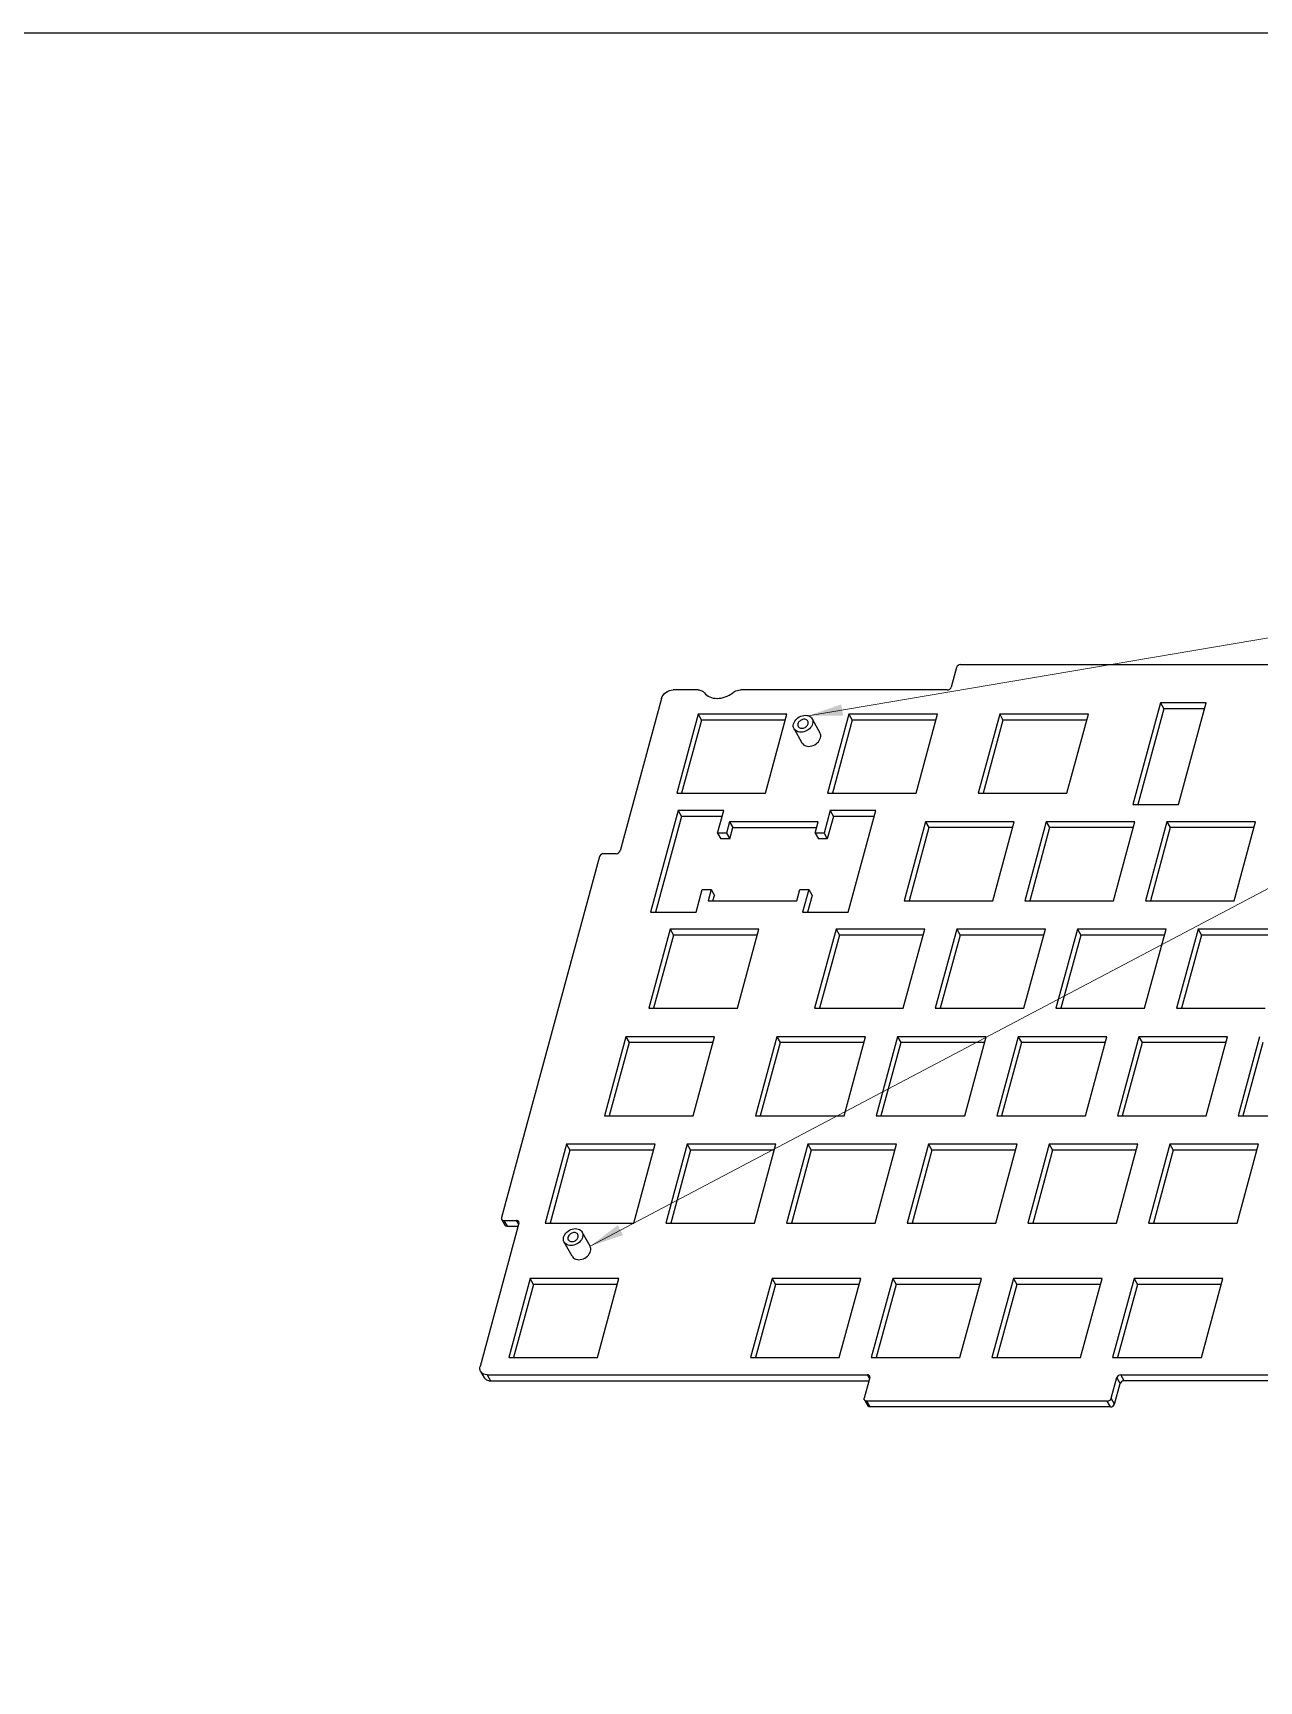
# Model space of a CAD drawing. Header units: millimetres. Extents: x 2158 to 4802, y -120 to 609.
# Drawn here: x 2822 to 3000.3, y 369.4 to 609 of the extents above; entities that cross this region are included whole.
import ezdxf

# ---------------------------------------------------------------- set-up
doc = ezdxf.new("R2010")
doc.units = ezdxf.units.MM
doc.header["$LTSCALE"] = 30.734
doc.layers.get('0').update_dxf_attribs({"linetype": 'CONTINUOUS'})
doc.layers.add('dim', color=82, linetype='CONTINUOUS', lineweight=9)
doc.styles.get("Standard").update_dxf_attribs({"font": 'txt', "width": 0.85})
doc.dimstyles.new('YanXiu', dxfattribs={"dimscale": 2.5, "dimtxt": 3, "dimasz": 2, "dimexe": 0.66, "dimexo": 0.66, "dimgap": 0.66, "dimtad": 0, "dimdsep": 46, "dimtxsty": 'STANDARD', "dimcen": 0, "dimclrd": 3, "dimclre": 6, "dimclrt": 3, "dimazin": 2, "dimtm": 1e-09, "dimtfac": 1, "dimtofl": 0, "dimtmove": 0, "dimatfit": 3, "dimfxl": 1, "dimlwd": 5, "dimlwe": 5, "dimarcsym": 0})

msp = doc.modelspace()

# ---------------------------------------------------------------- linework, layer by layer
at = {"linetype": 'Continuous'}
for p, q in [((2956.33958, 516.80882), (2955.55998, 513.9379)), ((2956.91148, 517.21895), (3025.31408, 517.21895)), ((2918.74067, 513.52777), (2915.1376, 513.52777)), ((2954.98808, 513.52777), (2924.9191, 513.52777)), ((2913.42189, 512.29738), (2907.40298, 490.13232)), ((2985.98341, 511.63432), (2981.97405, 496.86959)), ((2986.46255, 510.77633), (2982.68617, 496.86959)), ((2985.98341, 511.63432), (2986.46255, 510.77633)), ((2992.61505, 511.63432), (2985.98341, 511.63432)), ((2992.38206, 510.77633), (2986.46255, 510.77633)), ((2988.60569, 496.86959), (2992.61505, 511.63432)), ((2918.761, 509.99379), (2915.64261, 498.51011)), ((2919.24014, 509.13581), (2916.35473, 498.51011)), ((2918.761, 509.99379), (2919.24014, 509.13581)), ((2931.65586, 509.99379), (2918.761, 509.99379)), ((2931.42287, 509.13581), (2919.24014, 509.13581)), ((2928.53747, 498.51011), (2931.65586, 509.99379)), ((2935.32144, 509.34617), (2936.47137, 507.28702)), ((2940.68225, 509.99379), (2937.56386, 498.51011)), ((2941.16139, 509.13581), (2938.27599, 498.51011)), ((2940.68225, 509.99379), (2941.16139, 509.13581)), ((2953.57711, 509.99379), (2940.68225, 509.99379)), ((2953.34412, 509.13581), (2941.16139, 509.13581)), ((2950.45872, 498.51011), (2953.57711, 509.99379)), ((2962.60351, 509.99379), (2959.48511, 498.51011)), ((2963.08264, 509.13581), (2960.19724, 498.51011)), ((2962.60351, 509.99379), (2963.08264, 509.13581)), ((2975.49836, 509.99379), (2962.60351, 509.99379)), ((2975.26538, 509.13581), (2963.08264, 509.13581)), ((2972.37997, 498.51011), (2975.49836, 509.99379)), ((2932.70219, 507.88345), (2933.85212, 505.8243)), ((2915.64261, 498.51011), (2928.53747, 498.51011)), ((2937.56386, 498.51011), (2950.45872, 498.51011)), ((2959.48511, 498.51011), (2972.37997, 498.51011)), ((2915.84747, 496.00831), (2911.83811, 481.24358)), ((2915.84747, 496.00831), (2916.3266, 495.15033)), ((2922.47911, 496.00831), (2915.84747, 496.00831)), ((2921.58814, 492.72726), (2922.47911, 496.00831)), ((2937.95293, 496.00831), (2937.06196, 492.72726)), ((2937.95293, 496.00831), (2938.43207, 495.15033)), ((2944.58457, 496.00831), (2937.95293, 496.00831)), ((2940.57521, 481.24358), (2944.58457, 496.00831)), ((2981.97405, 496.86959), (2988.60569, 496.86959)), ((2916.3266, 495.15033), (2912.55023, 481.24358)), ((2922.24612, 495.15033), (2916.3266, 495.15033)), ((2923.32311, 494.36779), (2922.87762, 492.72726)), ((2923.32311, 494.36779), (2923.80224, 493.50981)), ((2936.21796, 494.36779), (2923.32311, 494.36779)), ((2935.77248, 492.72726), (2936.21796, 494.36779)), ((2938.43207, 495.15033), (2937.5411, 491.86928)), ((2944.35158, 495.15033), (2938.43207, 495.15033)), ((2951.82994, 494.36779), (2948.71155, 482.88411)), ((2951.82994, 494.36779), (2952.30908, 493.50981)), ((2964.7248, 494.36779), (2951.82994, 494.36779)), ((2961.60641, 482.88411), (2964.7248, 494.36779)), ((2969.37616, 494.36779), (2966.25776, 482.88411)), ((2969.37616, 494.36779), (2969.85529, 493.50981)), ((2982.27101, 494.36779), (2969.37616, 494.36779)), ((2979.15262, 482.88411), (2982.27101, 494.36779)), ((2986.92237, 494.36779), (2983.80398, 482.88411)), ((2986.92237, 494.36779), (2987.40151, 493.50981)), ((2999.81722, 494.36779), (2986.92237, 494.36779)), ((2996.69883, 482.88411), (2999.81722, 494.36779)), ((2921.58814, 492.72726), (2922.06727, 491.86928)), ((2922.87762, 492.72726), (2921.58814, 492.72726)), ((2923.35676, 491.86928), (2922.06727, 491.86928)), ((2922.87762, 492.72726), (2923.35676, 491.86928)), ((2923.35676, 491.86928), (2923.80224, 493.50981)), ((2923.80224, 493.50981), (2935.98498, 493.50981)), ((2935.77248, 492.72726), (2936.25161, 491.86928)), ((2937.06196, 492.72726), (2935.77248, 492.72726)), ((2937.5411, 491.86928), (2936.25161, 491.86928)), ((2937.06196, 492.72726), (2937.5411, 491.86928)), ((2952.30908, 493.50981), (2949.42367, 482.88411)), ((2964.49181, 493.50981), (2952.30908, 493.50981)), ((2969.85529, 493.50981), (2966.96989, 482.88411)), ((2982.03803, 493.50981), (2969.85529, 493.50981)), ((2987.40151, 493.50981), (2984.5161, 482.88411)), ((2999.58424, 493.50981), (2987.40151, 493.50981)), ((2904.41705, 489.31206), (2890.16155, 436.81525)), ((2906.83107, 489.72219), (2904.98895, 489.72219)), ((2918.46974, 481.24358), (2919.36071, 484.52463)), ((2919.36071, 484.52463), (2920.6502, 484.52463)), ((2920.6502, 484.52463), (2920.20471, 482.88411)), ((2920.6502, 484.52463), (2921.12934, 483.66665)), ((2933.09957, 482.88411), (2933.54505, 484.52463)), ((2933.54505, 484.52463), (2934.83454, 484.52463)), ((2934.83454, 484.52463), (2933.94357, 481.24358)), ((2934.83454, 484.52463), (2935.31368, 483.66665)), ((2920.20471, 482.88411), (2933.09957, 482.88411)), ((2920.91684, 482.88411), (2921.12934, 483.66665)), ((2935.31368, 483.66665), (2934.65569, 481.24358)), ((2948.71155, 482.88411), (2961.60641, 482.88411)), ((2966.25776, 482.88411), (2979.15262, 482.88411)), ((2983.80398, 482.88411), (2996.69883, 482.88411)), ((2911.83811, 481.24358), (2918.46974, 481.24358)), ((2933.94357, 481.24358), (2940.57521, 481.24358)), ((2914.68641, 478.74178), (2911.56801, 467.25811)), ((2915.16554, 477.8838), (2912.28014, 467.25811)), ((2914.68641, 478.74178), (2915.16554, 477.8838)), ((2927.58126, 478.74178), (2914.68641, 478.74178)), ((2927.34827, 477.8838), (2915.16554, 477.8838)), ((2924.46287, 467.25811), (2927.58126, 478.74178)), ((2938.80899, 478.74178), (2935.6906, 467.25811)), ((2939.28813, 477.8838), (2936.40272, 467.25811)), ((2938.80899, 478.74178), (2939.28813, 477.8838)), ((2951.70385, 478.74178), (2938.80899, 478.74178)), ((2951.47086, 477.8838), (2939.28813, 477.8838)), ((2948.58545, 467.25811), (2951.70385, 478.74178)), ((2956.3552, 478.74178), (2953.23681, 467.25811)), ((2956.83434, 477.8838), (2953.94894, 467.25811)), ((2956.3552, 478.74178), (2956.83434, 477.8838)), ((2969.25006, 478.74178), (2956.3552, 478.74178)), ((2969.01707, 477.8838), (2956.83434, 477.8838)), ((2966.13167, 467.25811), (2969.25006, 478.74178)), ((2973.90142, 478.74178), (2970.78302, 467.25811)), ((2974.38055, 477.8838), (2971.49515, 467.25811)), ((2973.90142, 478.74178), (2974.38055, 477.8838)), ((2986.79627, 478.74178), (2973.90142, 478.74178)), ((2986.56329, 477.8838), (2974.38055, 477.8838)), ((2983.67788, 467.25811), (2986.79627, 478.74178)), ((2991.44763, 478.74178), (2988.32924, 467.25811)), ((2991.92677, 477.8838), (2989.04136, 467.25811)), ((2991.44763, 478.74178), (2991.92677, 477.8838)), ((3004.34248, 478.74178), (2991.44763, 478.74178)), ((3004.1095, 477.8838), (2991.92677, 477.8838)), ((2911.56801, 467.25811), (2924.46287, 467.25811)), ((2935.6906, 467.25811), (2948.58545, 467.25811)), ((2953.23681, 467.25811), (2966.13167, 467.25811)), ((2970.78302, 467.25811), (2983.67788, 467.25811)), ((2988.32924, 467.25811), (3001.22409, 467.25811)), ((2908.24183, 463.11578), (2905.12344, 451.6321)), ((2908.24183, 463.11578), (2908.72097, 462.2578)), ((2921.13668, 463.11578), (2908.24183, 463.11578)), ((2918.01829, 451.6321), (2921.13668, 463.11578)), ((2930.19071, 463.11578), (2927.07232, 451.6321)), ((2930.19071, 463.11578), (2930.66985, 462.2578)), ((2943.08557, 463.11578), (2930.19071, 463.11578)), ((2939.96718, 451.6321), (2943.08557, 463.11578)), ((2947.73693, 463.11578), (2944.61853, 451.6321)), ((2947.73693, 463.11578), (2948.21606, 462.2578)), ((2960.63178, 463.11578), (2947.73693, 463.11578)), ((2957.51339, 451.6321), (2960.63178, 463.11578)), ((2965.28314, 463.11578), (2962.16475, 451.6321)), ((2965.28314, 463.11578), (2965.76227, 462.2578)), ((2978.17799, 463.11578), (2965.28314, 463.11578)), ((2975.0596, 451.6321), (2978.17799, 463.11578)), ((2982.82935, 463.11578), (2979.71096, 451.6321)), ((2982.82935, 463.11578), (2983.30849, 462.2578)), ((2995.7242, 463.11578), (2982.82935, 463.11578)), ((2992.60581, 451.6321), (2995.7242, 463.11578)), ((3000.37556, 463.11578), (2997.25717, 451.6321)), ((2908.72097, 462.2578), (2905.83556, 451.6321)), ((2920.9037, 462.2578), (2908.72097, 462.2578)), ((2930.66985, 462.2578), (2927.78444, 451.6321)), ((2942.85258, 462.2578), (2930.66985, 462.2578)), ((2948.21606, 462.2578), (2945.33066, 451.6321)), ((2960.39879, 462.2578), (2948.21606, 462.2578)), ((2965.76227, 462.2578), (2962.87687, 451.6321)), ((2977.94501, 462.2578), (2965.76227, 462.2578)), ((2983.30849, 462.2578), (2980.42308, 451.6321)), ((2995.49122, 462.2578), (2983.30849, 462.2578)), ((3000.8547, 462.2578), (2997.96929, 451.6321)), ((2905.12344, 451.6321), (2918.01829, 451.6321)), ((2927.07232, 451.6321), (2939.96718, 451.6321)), ((2944.61853, 451.6321), (2957.51339, 451.6321)), ((2962.16475, 451.6321), (2975.0596, 451.6321)), ((2979.71096, 451.6321), (2992.60581, 451.6321)), ((2997.25717, 451.6321), (3010.15202, 451.6321)), ((2899.62355, 447.48978), (2896.50516, 436.0061)), ((2900.10269, 446.6318), (2897.21728, 436.0061)), ((2899.62355, 447.48978), (2900.10269, 446.6318)), ((2912.5184, 447.48978), (2899.62355, 447.48978)), ((2912.28542, 446.6318), (2900.10269, 446.6318)), ((2909.40001, 436.0061), (2912.5184, 447.48978)), ((2917.16976, 447.48978), (2914.05137, 436.0061)), ((2917.6489, 446.6318), (2914.76349, 436.0061)), ((2917.16976, 447.48978), (2917.6489, 446.6318)), ((2930.06462, 447.48978), (2917.16976, 447.48978)), ((2929.83163, 446.6318), (2917.6489, 446.6318)), ((2926.94622, 436.0061), (2930.06462, 447.48978)), ((2934.71597, 447.48978), (2931.59758, 436.0061)), ((2935.19511, 446.6318), (2932.3097, 436.0061)), ((2934.71597, 447.48978), (2935.19511, 446.6318)), ((2947.61083, 447.48978), (2934.71597, 447.48978)), ((2947.37784, 446.6318), (2935.19511, 446.6318)), ((2944.49244, 436.0061), (2947.61083, 447.48978)), ((2952.26219, 447.48978), (2949.14379, 436.0061)), ((2952.74132, 446.6318), (2949.85592, 436.0061)), ((2952.26219, 447.48978), (2952.74132, 446.6318)), ((2965.15704, 447.48978), (2952.26219, 447.48978)), ((2964.92406, 446.6318), (2952.74132, 446.6318)), ((2962.03865, 436.0061), (2965.15704, 447.48978)), ((2969.8084, 447.48978), (2966.69001, 436.0061)), ((2970.28754, 446.6318), (2967.40213, 436.0061)), ((2969.8084, 447.48978), (2970.28754, 446.6318)), ((2982.70325, 447.48978), (2969.8084, 447.48978)), ((2982.47027, 446.6318), (2970.28754, 446.6318)), ((2979.58486, 436.0061), (2982.70325, 447.48978)), ((2987.35461, 447.48978), (2984.23622, 436.0061)), ((2987.83375, 446.6318), (2984.94834, 436.0061)), ((2987.35461, 447.48978), (2987.83375, 446.6318)), ((3000.24946, 447.48978), (2987.35461, 447.48978)), ((3000.01648, 446.6318), (2987.83375, 446.6318)), ((2997.13107, 436.0061), (3000.24946, 447.48978)), ((2890.18554, 436.57146), (2890.66467, 435.71348)), ((2890.51071, 436.40512), (2890.98984, 435.54714)), ((2890.51071, 436.40512), (2892.35283, 436.40512)), ((2892.66269, 435.85026), (2892.35283, 436.40512)), ((2892.70199, 435.99498), (2887.05209, 415.18888)), ((2890.98984, 435.54714), (2892.58037, 435.54714)), ((2896.50516, 436.0061), (2909.40001, 436.0061)), ((2903.03779, 432.6553), (2901.88786, 434.71445)), ((2914.05137, 436.0061), (2926.94622, 436.0061)), ((2931.59758, 436.0061), (2944.49244, 436.0061)), ((2949.14379, 436.0061), (2962.03865, 436.0061)), ((2966.69001, 436.0061), (2979.58486, 436.0061)), ((2984.23622, 436.0061), (2997.13107, 436.0061)), ((2900.41854, 431.19258), (2899.26861, 433.25173)), ((2894.32726, 427.96888), (2891.20887, 416.4852)), ((2894.80639, 427.1109), (2891.92099, 416.4852)), ((2894.80639, 427.1109), (2894.32726, 427.96888)), ((2907.22211, 427.96888), (2894.32726, 427.96888)), ((2906.98913, 427.1109), (2894.80639, 427.1109)), ((2904.10372, 416.4852), (2907.22211, 427.96888)), ((2929.50718, 427.96888), (2926.38879, 416.4852)), ((2929.98632, 427.1109), (2927.10091, 416.4852)), ((2929.50718, 427.96888), (2929.98632, 427.1109)), ((2942.40204, 427.96888), (2929.50718, 427.96888)), ((2942.16905, 427.1109), (2929.98632, 427.1109)), ((2939.28364, 416.4852), (2942.40204, 427.96888)), ((2947.05339, 427.96888), (2943.935, 416.4852)), ((2947.53253, 427.1109), (2944.64712, 416.4852)), ((2947.05339, 427.96888), (2947.53253, 427.1109)), ((2959.94825, 427.96888), (2947.05339, 427.96888)), ((2959.71526, 427.1109), (2947.53253, 427.1109)), ((2956.82986, 416.4852), (2959.94825, 427.96888)), ((2964.59961, 427.96888), (2961.48121, 416.4852)), ((2965.07874, 427.1109), (2962.19334, 416.4852)), ((2964.59961, 427.96888), (2965.07874, 427.1109)), ((2977.49446, 427.96888), (2964.59961, 427.96888)), ((2977.26147, 427.1109), (2965.07874, 427.1109)), ((2974.37607, 416.4852), (2977.49446, 427.96888)), ((2982.14582, 427.96888), (2979.02743, 416.4852)), ((2982.62496, 427.1109), (2979.73955, 416.4852)), ((2982.14582, 427.96888), (2982.62496, 427.1109)), ((2995.04067, 427.96888), (2982.14582, 427.96888)), ((2994.80769, 427.1109), (2982.62496, 427.1109)), ((2991.92228, 416.4852), (2995.04067, 427.96888)), ((2891.20887, 416.4852), (2904.10372, 416.4852)), ((2926.38879, 416.4852), (2939.28364, 416.4852)), ((2943.935, 416.4852), (2956.82986, 416.4852)), ((2961.48121, 416.4852), (2974.37607, 416.4852)), ((2979.02743, 416.4852), (2991.92228, 416.4852)), ((2887.12406, 414.45752), (2887.6032, 413.59954)), ((2888.09957, 413.95848), (2888.57871, 413.1005)), ((2888.09957, 413.95848), (2943.36861, 413.95848)), ((2888.57871, 413.1005), (2943.59616, 413.1005)), ((2943.71777, 413.54835), (2942.90326, 410.54888)), ((2943.67847, 413.40363), (2943.36861, 413.95848)), ((2978.82464, 410.54888), (2979.63915, 413.54835)), ((2979.30378, 409.6909), (2980.11829, 412.69037)), ((2980.11829, 412.69037), (2979.63915, 413.54835)), ((2980.69019, 413.1005), (2980.21105, 413.95848)), ((2980.21105, 413.95848), (3055.05908, 413.95848)), ((3055.28662, 413.1005), (2980.69019, 413.1005)), ((2942.92725, 410.30509), (2943.40639, 409.44711)), ((2943.25242, 410.13875), (2943.73156, 409.28077)), ((2978.25274, 410.13875), (2943.25242, 410.13875)), ((2978.73188, 409.28077), (2978.25274, 410.13875)), ((2979.30378, 409.6909), (2978.82464, 410.54888)), ((2978.73188, 409.28077), (2943.73156, 409.28077))]:
    msp.add_line(p, q, dxfattribs=at)
msp.add_lwpolyline([(2158.44946, 609.0399), (3480.31401, 609.0399), (3480.31401, -120.35237), (2158.44946, -120.35237)], close=True)
for centre, start, end in [((2892.43105, 436.10103), 20.4936817, 28.9723777), ((2943.44683, 413.6544), 20.4936817, 28.9723777), ((2943.1742, 410.44283), 200.4936817, 208.9723777)]:
    msp.add_arc(centre, 0.28282, start, end, dxfattribs=at)
for points, knots in [([(2956.91148, 517.21895), (2956.78552, 517.21895), (2956.53799, 517.13298), (2956.37105, 516.92469), (2956.33958, 516.80882)], [0, 0, 0, 0, 0.3778934714, 0.7380960023, 0.7380960023, 0.7380960023, 0.7380960023]), ([(2913.42189, 512.29738), (2913.51629, 512.64499), (2914.01732, 513.26961), (2914.75974, 513.52777), (2915.1376, 513.52777)], [0, 0, 0, 0, 1.080597706, 2.21418798, 2.21418798, 2.21418798, 2.21418798]), ([(2918.74067, 513.52777), (2918.92602, 513.52777), (2919.2843, 513.46487), (2919.57626, 513.23818), (2919.67452, 513.1041)], [0, 0, 0, 0, 0.556041593, 1.05472508, 1.05472508, 1.05472508, 1.05472508]), ([(2919.67452, 513.1041), (2919.86622, 512.84253), (2920.44789, 512.41004), (2921.5487, 512.22942), (2922.72455, 512.45806), (2923.45112, 512.8615), (2923.778, 513.11768)], [0, 0, 0, 0, 0.972904747, 2.059948175, 3.259488946, 4.505410742, 4.505410742, 4.505410742, 4.505410742]), ([(2923.778, 513.11768), (2923.86008, 513.182), (2924.19932, 513.40656), (2924.61217, 513.52777), (2924.91463, 513.52777)], [0, 0, 0, 0, 0.312837196, 1.220218508, 1.220218508, 1.220218508, 1.220218508]), ([(2954.98808, 513.52777), (2955.11404, 513.52777), (2955.36157, 513.61374), (2955.52852, 513.82203), (2955.55998, 513.9379)], [0, 0, 0, 0, 0.3778847342, 0.7380970455, 0.7380970455, 0.7380970455, 0.7380970455]), ([(2932.70269, 507.88263), (2932.64355, 507.98826), (2932.56888, 508.23562), (2932.59643, 508.49037), (2932.63022, 508.61481)], [0, 0, 0, 0, 0.3631835912, 0.7500359691, 0.7500359691, 0.7500359691, 0.7500359691]), ([(2932.63022, 508.61481), (2932.70484, 508.88959), (2933.05973, 509.40767), (2933.73293, 509.77638), (2934.32683, 509.86495), (2934.74314, 509.81189), (2935.09496, 509.64055), (2935.2629, 509.45066), (2935.32094, 509.34699)], [0, 0, 0, 0, 0.854197218, 1.777824058, 2.22404535, 2.638243152, 3.017814056, 3.374253802, 3.374253802, 3.374253802, 3.374253802]), ([(2935.39341, 508.61481), (2935.31879, 508.34003), (2934.9639, 507.82196), (2934.2907, 507.45324), (2933.6968, 507.36467), (2933.2805, 507.41773), (2932.92867, 507.58907), (2932.76073, 507.77896), (2932.70269, 507.88263)], [0, 0, 0, 0, 0.854197218, 1.777824058, 2.22404535, 2.638243153, 3.017814056, 3.374253802, 3.374253802, 3.374253802, 3.374253802]), ([(2933.27497, 508.61481), (2933.26578, 508.58096), (2933.24126, 508.45079), (2933.26585, 508.30974), (2933.31338, 508.22473)], [0, 0, 0, 0, 0.1052228131, 0.3974047851, 0.3974047851, 0.3974047851, 0.3974047851]), ([(2934.71025, 509.00489), (2934.64758, 509.11698), (2934.39191, 509.29624), (2933.9267, 509.26844), (2933.50485, 509.03839), (2933.31479, 508.76147), (2933.27497, 508.61481)], [0, 0, 0, 0, 0.385266757, 0.839725798, 1.332425342, 1.788324887, 1.788324887, 1.788324887, 1.788324887]), ([(2933.31338, 508.22473), (2933.37605, 508.11264), (2933.63172, 507.93338), (2934.09693, 507.96118), (2934.51878, 508.19123), (2934.70884, 508.46816), (2934.74867, 508.61481)], [0, 0, 0, 0, 0.385266757, 0.839725799, 1.332425342, 1.788324888, 1.788324888, 1.788324888, 1.788324888]), ([(2934.74867, 508.61481), (2934.75786, 508.64866), (2934.78237, 508.77883), (2934.75778, 508.91988), (2934.71025, 509.00489)], [0, 0, 0, 0, 0.1052228131, 0.397404785, 0.397404785, 0.397404785, 0.397404785]), ([(2935.32094, 509.34699), (2935.38009, 509.24136), (2935.45475, 508.994), (2935.4272, 508.73925), (2935.39341, 508.61481)], [0, 0, 0, 0, 0.3631835912, 0.750035969, 0.750035969, 0.750035969, 0.750035969]), ([(2933.8526, 505.8235), (2933.91063, 505.71984), (2934.07855, 505.52996), (2934.43034, 505.35861), (2934.84662, 505.30551), (2935.44053, 505.39404), (2936.11378, 505.76276), (2936.46872, 506.28085), (2936.54334, 506.55566)], [0, 0, 0, 0, 0.356398593, 0.735943214, 1.150128266, 1.596329962, 2.520007227, 3.374277304, 3.374277304, 3.374277304, 3.374277304]), ([(2936.54334, 506.55566), (2936.57713, 506.6801), (2936.60469, 506.93484), (2936.53003, 507.18219), (2936.47089, 507.28782)], [0, 0, 0, 0, 0.3868601258, 0.750013168, 0.750013168, 0.750013168, 0.750013168]), ([(2904.98895, 489.72219), (2904.86299, 489.72219), (2904.61547, 489.63622), (2904.44852, 489.42793), (2904.41705, 489.31206)], [0, 0, 0, 0, 0.3778746483, 0.7380959124, 0.7380959124, 0.7380959124, 0.7380959124]), ([(2906.83107, 489.72219), (2906.95704, 489.72219), (2907.20457, 489.80815), (2907.37151, 490.01645), (2907.40298, 490.13232)], [0, 0, 0, 0, 0.3778847341, 0.7380970455, 0.7380970455, 0.7380970455, 0.7380970455]), ([(2890.16155, 436.81525), (2890.15584, 436.79422), (2890.14067, 436.71314), (2890.15564, 436.62532), (2890.18505, 436.57221)], [0, 0, 0, 0, 0.0653755012, 0.247497789, 0.247497789, 0.247497789, 0.247497789]), ([(2890.18505, 436.57221), (2890.21393, 436.52007), (2890.31418, 436.42926), (2890.4438, 436.40512), (2890.51071, 436.40512)], [0, 0, 0, 0, 0.1787937858, 0.379519597, 0.379519597, 0.379519597, 0.379519597]), ([(2892.67848, 436.23803), (2892.64961, 436.29016), (2892.54935, 436.38097), (2892.41974, 436.40512), (2892.35283, 436.40512)], [0, 0, 0, 0, 0.1787847895, 0.3795122061, 0.3795122061, 0.3795122061, 0.3795122061]), ([(2890.98984, 435.54714), (2890.92293, 435.54714), (2890.79332, 435.57128), (2890.69306, 435.66209), (2890.66419, 435.71423)], [0, 0, 0, 0, 0.2007258112, 0.379519597, 0.379519597, 0.379519597, 0.379519597]), ([(2899.26911, 433.25091), (2899.20996, 433.35655), (2899.1353, 433.6039), (2899.16285, 433.85865), (2899.19664, 433.98309)], [0, 0, 0, 0, 0.3631835912, 0.750035969, 0.750035969, 0.750035969, 0.750035969]), ([(2899.19664, 433.98309), (2899.27126, 434.25787), (2899.62615, 434.77595), (2900.29935, 435.14466), (2900.89325, 435.23324), (2901.30956, 435.18017), (2901.66138, 435.00883), (2901.82932, 434.81894), (2901.88736, 434.71527)], [0, 0, 0, 0, 0.854197218, 1.777824058, 2.22404535, 2.638243153, 3.017814056, 3.374253802, 3.374253802, 3.374253802, 3.374253802]), ([(2901.95983, 433.98309), (2901.88521, 433.70831), (2901.53032, 433.19024), (2900.85712, 432.82152), (2900.26322, 432.73295), (2899.84691, 432.78601), (2899.49509, 432.95735), (2899.32715, 433.14724), (2899.26911, 433.25091)], [0, 0, 0, 0, 0.854197218, 1.777824058, 2.22404535, 2.638243153, 3.017814056, 3.374253802, 3.374253802, 3.374253802, 3.374253802]), ([(2899.84139, 433.98309), (2899.83219, 433.94924), (2899.80768, 433.81908), (2899.83227, 433.67802), (2899.8798, 433.59301)], [0, 0, 0, 0, 0.1052228131, 0.397404785, 0.397404785, 0.397404785, 0.397404785]), ([(2901.27667, 434.37317), (2901.214, 434.48527), (2900.95833, 434.66452), (2900.49312, 434.63672), (2900.07127, 434.40667), (2899.88121, 434.12975), (2899.84139, 433.98309)], [0, 0, 0, 0, 0.385266757, 0.839725798, 1.332425342, 1.788324888, 1.788324888, 1.788324888, 1.788324888]), ([(2899.8798, 433.59301), (2899.94247, 433.48092), (2900.19814, 433.30166), (2900.66335, 433.32946), (2901.0852, 433.55952), (2901.27526, 433.83644), (2901.31508, 433.98309)], [0, 0, 0, 0, 0.385266757, 0.839725799, 1.332425342, 1.788324888, 1.788324888, 1.788324888, 1.788324888]), ([(2901.31508, 433.98309), (2901.32427, 434.01694), (2901.34879, 434.14711), (2901.3242, 434.28816), (2901.27667, 434.37317)], [0, 0, 0, 0, 0.1052228131, 0.3974047851, 0.3974047851, 0.3974047851, 0.3974047851]), ([(2901.88736, 434.71527), (2901.9465, 434.60964), (2902.02117, 434.36228), (2901.99362, 434.10754), (2901.95983, 433.98309)], [0, 0, 0, 0, 0.3631835912, 0.7500359691, 0.7500359691, 0.7500359691, 0.7500359691]), ([(2900.41902, 431.19178), (2900.47705, 431.08812), (2900.64497, 430.89824), (2900.99676, 430.7269), (2901.41304, 430.67379), (2902.00695, 430.76232), (2902.68019, 431.13104), (2903.03513, 431.64913), (2903.10976, 431.92394)], [0, 0, 0, 0, 0.356398593, 0.735943214, 1.150128266, 1.596329962, 2.520007227, 3.374277304, 3.374277304, 3.374277304, 3.374277304]), ([(2903.10976, 431.92394), (2903.14355, 432.04839), (2903.1711, 432.30313), (2903.09645, 432.55047), (2903.03731, 432.6561)], [0, 0, 0, 0, 0.3868601259, 0.750013168, 0.750013168, 0.750013168, 0.750013168]), ([(2887.12442, 414.45697), (2887.06534, 414.56259), (2886.9907, 414.80984), (2887.01831, 415.06448), (2887.05209, 415.18888)], [0, 0, 0, 0, 0.3630433317, 0.7497445161, 0.7497445161, 0.7497445161, 0.7497445161]), ([(2887.59625, 414.05216), (2887.5454, 414.07297), (2887.35763, 414.16596), (2887.19982, 414.32215), (2887.12442, 414.45697)], [0, 0, 0, 0, 0.1648425947, 0.6282815733, 0.6282815733, 0.6282815733, 0.6282815733]), ([(2888.09957, 413.95848), (2888.0551, 413.95848), (2887.88405, 413.96599), (2887.71357, 414.00414), (2887.59625, 414.05216)], [0, 0, 0, 0, 0.1334066262, 0.5137021219, 0.5137021219, 0.5137021219, 0.5137021219]), ([(2887.60355, 413.59899), (2887.69054, 413.44346), (2887.99049, 413.17213), (2888.37844, 413.1005), (2888.57871, 413.1005)], [0, 0, 0, 0, 0.534606569, 1.135420021, 1.135420021, 1.135420021, 1.135420021]), ([(2943.69426, 413.7914), (2943.66539, 413.84353), (2943.56513, 413.93434), (2943.43552, 413.95848), (2943.36861, 413.95848)], [0, 0, 0, 0, 0.1787847893, 0.3795122061, 0.3795122061, 0.3795122061, 0.3795122061]), ([(2980.21105, 413.95848), (2980.08509, 413.95848), (2979.83756, 413.87252), (2979.67062, 413.66423), (2979.63915, 413.54835)], [0, 0, 0, 0, 0.3778847342, 0.7380970455, 0.7380970455, 0.7380970455, 0.7380970455]), ([(2980.69019, 413.1005), (2980.56423, 413.1005), (2980.3167, 413.01454), (2980.14975, 412.80625), (2980.11829, 412.69037)], [0, 0, 0, 0, 0.3778847342, 0.7380970456, 0.7380970456, 0.7380970456, 0.7380970456]), ([(2943.25242, 410.13875), (2943.18552, 410.13875), (2943.05591, 410.1629), (2942.95564, 410.2537), (2942.92677, 410.30583)], [0, 0, 0, 0, 0.2007274167, 0.3795122061, 0.3795122061, 0.3795122061, 0.3795122061]), ([(2978.25274, 410.13875), (2978.3787, 410.13875), (2978.62623, 410.22471), (2978.79318, 410.433), (2978.82464, 410.54888)], [0, 0, 0, 0, 0.3778847342, 0.7380970456, 0.7380970456, 0.7380970456, 0.7380970456]), ([(2943.73156, 409.28077), (2943.66465, 409.28077), (2943.53504, 409.30492), (2943.43478, 409.39572), (2943.40591, 409.44785)], [0, 0, 0, 0, 0.2007274166, 0.379512206, 0.379512206, 0.379512206, 0.379512206]), ([(2978.73188, 409.28077), (2978.85784, 409.28077), (2979.10537, 409.36673), (2979.27232, 409.57502), (2979.30378, 409.6909)], [0, 0, 0, 0, 0.3778847342, 0.7380970455, 0.7380970455, 0.7380970455, 0.7380970455])]:
    msp.add_open_spline(points, degree=3, knots=knots, dxfattribs=at)
for points in [[(2892.70199, 435.99498), (2892.71991, 436.06098), (2892.71991, 436.13599), (2892.69597, 436.20005)], [(2943.71777, 413.54835), (2943.73569, 413.61435), (2943.73569, 413.68936), (2943.71176, 413.75342)], [(2942.90928, 410.34381), (2942.88534, 410.40787), (2942.88534, 410.48288), (2942.90326, 410.54888)]]:
    msp.add_open_spline(points, degree=3, dxfattribs=at)

# ---------------------------------------------------------------- leaders
at = {"layer": 'dim'}
for points in [[(2903.03731, 432.6561), (3103.29536, 538.29403)], [(2934.77158, 509.78006), (3103.29536, 538.29403)]]:
    msp.add_leader(points, dimstyle='YanXiu', override={"dimtxt": 2.5, "dimexe": 0.49975, "dimexo": 0.49975, "dimgap": 0.49975, "dimtad": 0}, dxfattribs=at)

doc.saveas('drawing.dxf')
